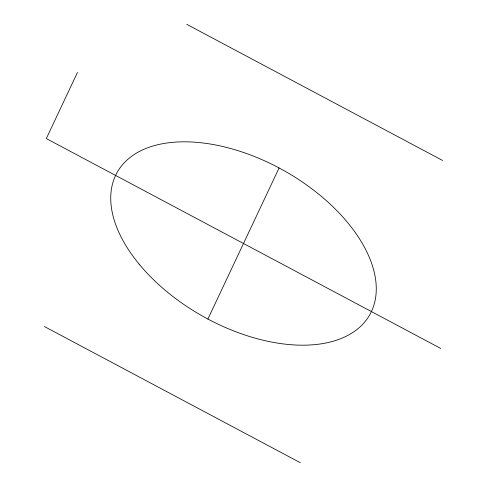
<?xml version="1.0" encoding="UTF-8"?>
<svg xmlns="http://www.w3.org/2000/svg" width="487" height="487" viewBox="0 0 487 487"><rect width="100%" height="100%" fill="white"/><g stroke="black" fill="none" stroke-linecap="round" stroke-linejoin="round"><path stroke-width="0.73" d="M77.457 72.466L46.308 138.564L440.692 348.436M207.9 319.046L279.1 167.954M186.789 24.35L442.604 160.479M44.396 326.521L300.211 462.65M139.118 264.124A144.98 83.362 29.4 0 0 366.748 319.423A144.98 83.362 29.4 0 0 224.635 146.958A144.98 83.362 29.4 0 0 139.118 264.124"/></g></svg>
